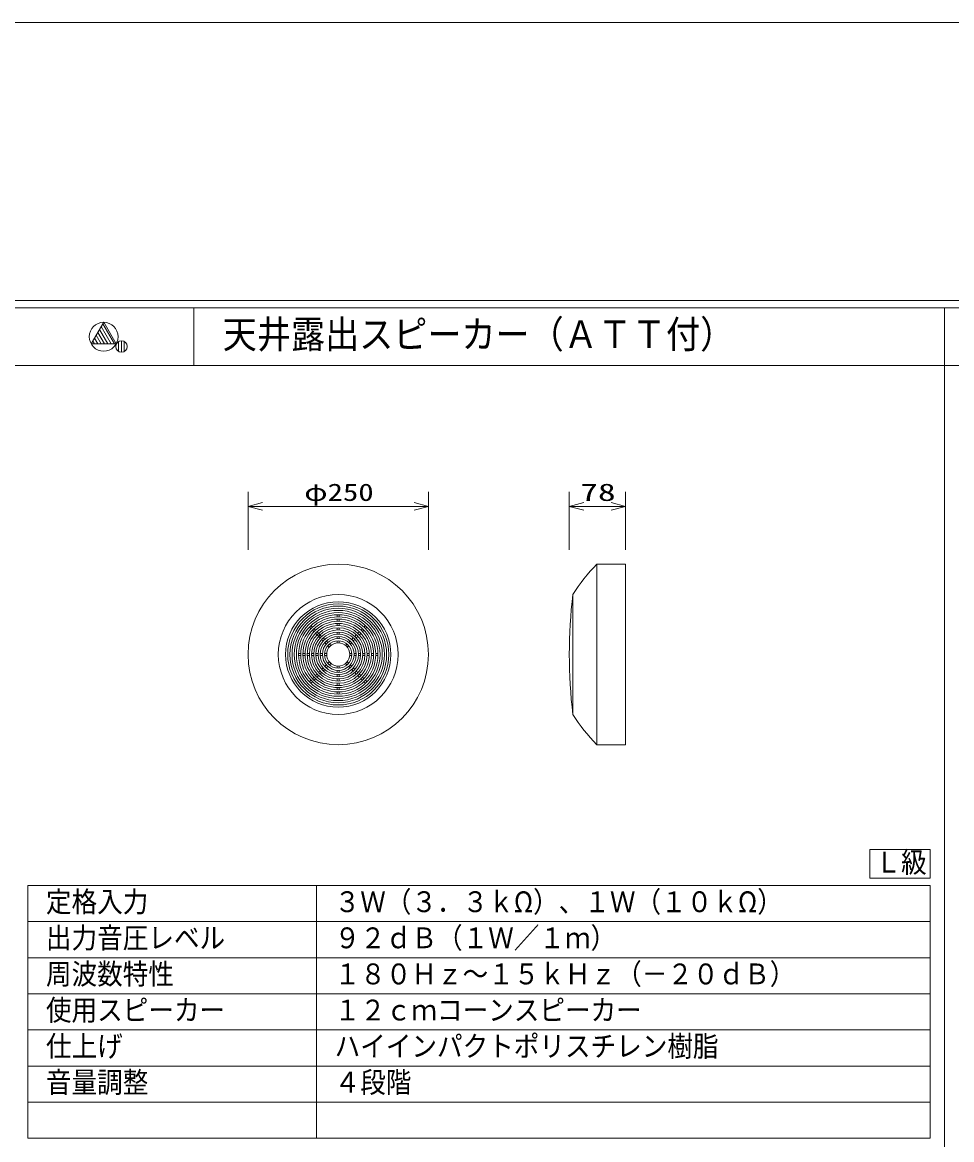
# Model space of a CAD drawing. Units: millimetres on the paper. Extents: x -401 to 401, y -280 to 280.
# Drawn here: x 1.2 to 130, y 124.8 to 279.5 of the extents above; entities that cross this region are included whole.
import ezdxf
from ezdxf.enums import TextEntityAlignment as Align

# ---------------------------------------------------------------- set-up
doc = ezdxf.new("R2010")
doc.units = ezdxf.units.MM
for name, color, linetype, lineweight in [('0-0_HOJO', 134, 'Continuous', 9), ('0-1_WAKU', 4, 'Continuous', 9), ('0-3_WAKU-M', 7, 'Continuous', 9), ('0-4_(J)SP', 7, 'Continuous', 9), ('0-5_GAIKEI', 4, 'Continuous', 9), ('0-6_SUNPO', 7, 'Continuous', 9), ('0-7_MOJI1', 7, 'Continuous', 9)]:
    doc.layers.add(name, color=color, linetype=linetype, lineweight=lineweight)
doc.styles.add('ＭＳ ゴシック', font='')
doc.styles.get('ＭＳ ゴシック').set_extended_font_data('MS Gothic')

# ---------------------------------------------------------------- blocks, each defined once
blk = doc.blocks.new('_OPEN30')
at = {"layer": '0-6_SUNPO'}
blk.add_line((0, 0), (-1, 0), dxfattribs=at)
blk.add_lwpolyline([(-1, 0.2679), (0, 0), (-1, -0.2679)], dxfattribs=at)

msp = doc.modelspace()

# ---------------------------------------------------------------- linework, layer by layer
at = {"layer": '0-0_HOJO'}
msp.add_line((-400.584, 279.547), (400.606, 279.547), dxfattribs=at)
at = {"layer": '0-1_WAKU', "color": 3}
for p, q in [((2.011, 160.017), (2.011, 125.017)), ((127.011, 160.017), (2.011, 160.017)), ((42.011, 125.017), (42.011, 160.017)), ((127.011, 125.017), (127.011, 160.017)), ((127.011, 125.017), (127.011, 160.017)), ((2.011, 125.017), (127.011, 125.017))]:
    msp.add_line(p, q, dxfattribs=at)
at = {"layer": '0-1_WAKU'}
for p, q in [((2.011, 155.017), (127.011, 155.017)), ((2.011, 150.017), (127.011, 150.017)), ((2.011, 145.017), (127.011, 145.017)), ((2.011, 140.017), (127.011, 140.017)), ((2.011, 135.017), (127.011, 135.017)), ((2.011, 130.017), (127.011, 130.017))]:
    msp.add_line(p, q, dxfattribs=at)
at = {"layer": '0-3_WAKU-M', "color": 3}
msp.add_line((387.011, 240.017), (-386.989, 240.017), dxfattribs=at)
at = {"layer": '0-3_WAKU-M'}
for p, q in [((25.011, 240.017), (25.011, 232.017)), ((129.011, 240.017), (129.011, -239.983)), ((387.011, 232.017), (-386.989, 232.017))]:
    msp.add_line(p, q, dxfattribs=at)
at = {"layer": '0-3_WAKU-M', "color": 3}
msp.add_lwpolyline([(388.011, 241.017), (-387.989, 241.017), (-387.989, -240.983), (388.011, -240.983)], dxfattribs=at)
at = {"layer": '0-4_(J)SP'}
for p, q in [((13.088, 235.017), (11.934, 237.017)), ((13.55, 235.017), (12.165, 237.417)), ((14.012, 235.017), (12.395, 237.817)), ((11.241, 235.017), (11.01, 235.417)), ((11.703, 235.017), (11.241, 235.817)), ((12.164, 235.017), (11.472, 236.217)), ((12.626, 235.017), (11.703, 236.617)), ((14.572, 233.967), (14.572, 235.352)), ((14.972, 233.86), (14.972, 235.46)), ((15.372, 233.967), (15.372, 235.353)), ((15.772, 234.642), (15.772, 234.677))]:
    msp.add_line(p, q, dxfattribs=at)
msp.add_lwpolyline([(12.511, 238.017), (10.779, 235.017), (14.243, 235.017)], close=True, dxfattribs=at)
for centre, radius in [((12.511, 236.017), 2), ((14.972, 234.66), 0.8)]:
    msp.add_circle(centre, radius, dxfattribs=at)
at = {"layer": '0-5_GAIKEI', "color": 7}
for p, q in [((80.826, 204.517), (84.826, 204.517)), ((84.826, 204.517), (84.826, 179.517)), ((77.526, 200.317), (77.526, 183.717)), ((80.826, 179.517), (84.826, 179.517))]:
    msp.add_line(p, q, dxfattribs=at)
at = {"layer": '0-5_GAIKEI'}
for p, q in [((80.826, 204.517), (80.826, 179.517)), ((44.861, 197.215), (44.861, 197.515)), ((44.861, 196.615), (44.861, 196.915)), ((45.161, 197.215), (45.161, 197.515)), ((45.161, 196.615), (45.161, 196.915)), ((41.017, 195.799), (41.229, 195.587)), ((41.229, 196.011), (41.442, 195.799)), ((41.442, 195.374), (41.654, 195.162)), ((41.654, 195.586), (41.866, 195.374)), ((41.866, 194.95), (42.503, 194.313)), ((42.078, 195.162), (42.715, 194.525)), ((44.861, 196.014), (44.861, 196.315)), ((44.861, 195.414), (44.861, 195.714)), ((44.861, 194.813), (44.861, 195.114)), ((45.161, 196.014), (45.161, 196.315)), ((45.161, 195.414), (45.161, 195.714)), ((45.161, 194.813), (45.161, 195.114)), ((47.944, 195.162), (47.731, 194.95)), ((48.156, 194.95), (47.943, 194.738)), ((48.368, 195.586), (48.156, 195.374)), ((48.58, 195.374), (48.368, 195.162)), ((48.792, 196.011), (48.58, 195.799)), ((49.005, 195.799), (48.792, 195.587)), ((42.715, 194.101), (42.928, 193.888)), ((42.927, 194.313), (43.14, 194.1)), ((43.14, 193.676), (43.353, 193.463)), ((43.352, 193.888), (43.565, 193.675)), ((43.778, 193.463), (43.991, 193.25)), ((44.861, 194.212), (44.861, 194.513)), ((44.861, 193.61), (44.861, 193.911)), ((45.161, 194.212), (45.161, 194.513)), ((45.161, 193.61), (45.161, 193.911)), ((46.244, 193.463), (46.031, 193.25)), ((46.669, 193.888), (46.457, 193.675)), ((46.882, 193.676), (46.669, 193.463)), ((47.094, 194.313), (46.882, 194.1)), ((47.306, 194.101), (47.094, 193.888)), ((47.519, 194.737), (47.307, 194.525)), ((47.731, 194.525), (47.519, 194.313)), ((39.513, 192.167), (39.813, 192.167)), ((39.513, 191.867), (39.813, 191.867)), ((40.113, 192.167), (40.413, 192.167)), ((40.113, 191.867), (40.413, 191.867)), ((40.713, 192.167), (41.014, 192.167)), ((40.713, 191.867), (41.014, 191.867)), ((41.314, 192.167), (41.614, 192.167)), ((41.314, 191.867), (41.614, 191.867)), ((41.915, 192.167), (42.215, 192.167)), ((41.915, 191.867), (42.215, 191.867)), ((42.515, 192.167), (42.816, 192.167)), ((42.515, 191.867), (42.816, 191.867)), ((43.117, 192.167), (43.418, 192.167)), ((43.117, 191.867), (43.418, 191.867)), ((43.566, 193.25), (43.778, 193.038)), ((46.456, 193.25), (46.243, 193.038)), ((46.604, 192.167), (46.905, 192.167)), ((46.604, 191.867), (46.905, 191.867)), ((47.206, 192.167), (47.506, 192.167)), ((47.206, 191.867), (47.506, 191.867)), ((47.807, 192.167), (48.107, 192.167)), ((47.807, 191.867), (48.107, 191.867)), ((48.408, 192.167), (48.708, 192.167)), ((48.408, 191.867), (48.708, 191.867)), ((49.008, 192.167), (49.308, 192.167)), ((49.008, 191.867), (49.308, 191.867)), ((49.608, 192.167), (49.909, 192.167)), ((49.608, 191.867), (49.909, 191.867)), ((50.209, 192.167), (50.509, 192.167)), ((50.209, 191.867), (50.509, 191.867)), ((43.353, 190.571), (43.14, 190.359)), ((43.565, 190.359), (43.352, 190.147)), ((43.778, 190.997), (43.566, 190.784)), ((43.991, 190.785), (43.778, 190.572)), ((44.861, 190.123), (44.861, 190.424)), ((45.161, 190.123), (45.161, 190.424)), ((46.031, 190.785), (46.244, 190.572)), ((46.243, 190.997), (46.456, 190.784)), ((46.457, 190.359), (46.669, 190.147)), ((46.669, 190.571), (46.882, 190.359)), ((41.654, 188.872), (41.442, 188.66)), ((42.078, 189.297), (41.866, 189.085)), ((42.291, 189.085), (42.078, 188.872)), ((42.503, 189.721), (42.291, 189.509)), ((42.715, 189.509), (42.503, 189.297)), ((42.928, 190.146), (42.715, 189.934)), ((43.14, 189.934), (42.927, 189.722)), ((44.861, 189.522), (44.861, 189.822)), ((44.861, 188.921), (44.861, 189.221)), ((45.161, 189.522), (45.161, 189.822)), ((45.161, 188.921), (45.161, 189.221)), ((46.882, 189.934), (47.094, 189.722)), ((47.094, 190.146), (47.306, 189.934)), ((47.307, 189.509), (47.519, 189.297)), ((47.519, 189.721), (47.731, 189.509)), ((47.731, 189.085), (47.944, 188.872)), ((47.943, 189.297), (48.156, 189.085)), ((48.368, 188.872), (48.58, 188.66)), ((41.229, 188.448), (41.017, 188.236)), ((41.442, 188.236), (41.229, 188.024)), ((41.866, 188.66), (41.654, 188.448)), ((44.861, 188.32), (44.861, 188.621)), ((44.861, 187.72), (44.861, 188.02)), ((44.861, 187.12), (44.861, 187.42)), ((45.161, 188.32), (45.161, 188.621)), ((45.161, 187.72), (45.161, 188.02)), ((45.161, 187.12), (45.161, 187.42)), ((48.156, 188.66), (48.368, 188.448)), ((48.58, 188.236), (48.792, 188.024)), ((48.792, 188.448), (49.005, 188.236)), ((44.861, 186.519), (44.861, 186.819)), ((45.161, 186.519), (45.161, 186.819))]:
    msp.add_line(p, q, dxfattribs=at)
at = {"layer": '0-5_GAIKEI', "color": 7}
msp.add_circle((45.011, 192.017), 12.5, dxfattribs=at)
at = {"layer": '0-5_GAIKEI'}
for radius in [8.3, 7.3, 7, 6.7, 6.4, 6.1, 5.8, 5.5, 5.2, 4.9, 4.6, 4.3, 4, 3.7, 3.4, 3.1, 2.8, 2.5, 2.2, 1.9, 1.6]:
    msp.add_circle((45.011, 192.017), radius, dxfattribs=at)
at = {"layer": '0-5_GAIKEI', "color": 7}
for centre, radius, start, end in [((98.4, 187.313), 24.594, 135.60864, 148.07691), ((146.166, 192.017), 69.14, 173.10523, 186.89477), ((98.4, 196.722), 24.594, 211.92309, 224.39136)]:
    msp.add_arc(centre, radius, start, end, dxfattribs=at)
at = {"layer": '0-6_SUNPO'}
for p, q in [((32.511, 206.517), (32.511, 214.517)), ((57.511, 206.517), (57.511, 214.517)), ((77.026, 206.517), (77.026, 214.517)), ((84.826, 206.517), (84.826, 214.517)), ((34.511, 212.517), (55.511, 212.517)), ((79.026, 212.517), (82.826, 212.517))]:
    msp.add_line(p, q, dxfattribs=at)
at = {"layer": '0-7_MOJI1'}
msp.add_lwpolyline([(118.69, 164.984), (127.011, 164.984), (127.011, 161.017), (118.69, 161.017)], close=True, dxfattribs=at)

# ---------------------------------------------------------------- block references
at = {"layer": '0-6_SUNPO', "xscale": 2, "yscale": 2, "rotation": 180}
for p in [(32.511, 212.517), (77.026, 212.517)]:
    msp.add_blockref('_OPEN30', p, dxfattribs=at)
at = {"layer": '0-6_SUNPO', "xscale": 2, "yscale": 2}
for p in [(57.511, 212.517), (84.826, 212.517)]:
    msp.add_blockref('_OPEN30', p, dxfattribs=at)

# ---------------------------------------------------------------- texts
at = {"layer": '0-6_SUNPO', "style": 'ＭＳ ゴシック'}
for s, width, p in [('φ250', 1.3, (40.308, 212.555)), ('78', 1.5, (78.545, 212.555))]:
    msp.add_text(s, height=2.405, dxfattribs=dict(at, width=width)).set_placement(p, align=Align.BOTTOM_LEFT)
at = {"layer": '0-7_MOJI1', "style": 'ＭＳ ゴシック', "width": 0.9}
for s, height, p in [('天井露出スピーカー（ＡＴＴ付）', 3.849, (29.011, 233.277)), ('Ｌ級', 2.889, (119.451, 160.946)), ('定格入力', 2.889, (4.511, 155.462)), ('３Ｗ（３．３ｋΩ）、１Ｗ（１０ｋΩ）', 2.889, (44.511, 155.462)), ('出力音圧レベル', 2.889, (4.511, 150.462)), ('９２ｄＢ（１Ｗ／１ｍ）', 2.889, (44.511, 150.462)), ('周波数特性', 2.889, (4.511, 145.462)), ('１８０Ｈｚ～１５ｋＨｚ（－２０ｄＢ）', 2.889, (44.511, 145.462)), ('使用スピーカー', 2.889, (4.511, 140.462)), ('１２ｃｍコーンスピーカー', 2.889, (44.511, 140.462)), ('仕上げ', 2.889, (4.511, 135.462)), ('ハイインパクトポリスチレン樹脂', 2.889, (44.511, 135.462)), ('音量調整', 2.889, (4.511, 130.462)), ('４段階', 2.889, (44.511, 130.462))]:
    msp.add_text(s, height=height, dxfattribs=at).set_placement(p, align=Align.BOTTOM_LEFT)

doc.saveas('drawing.dxf')
